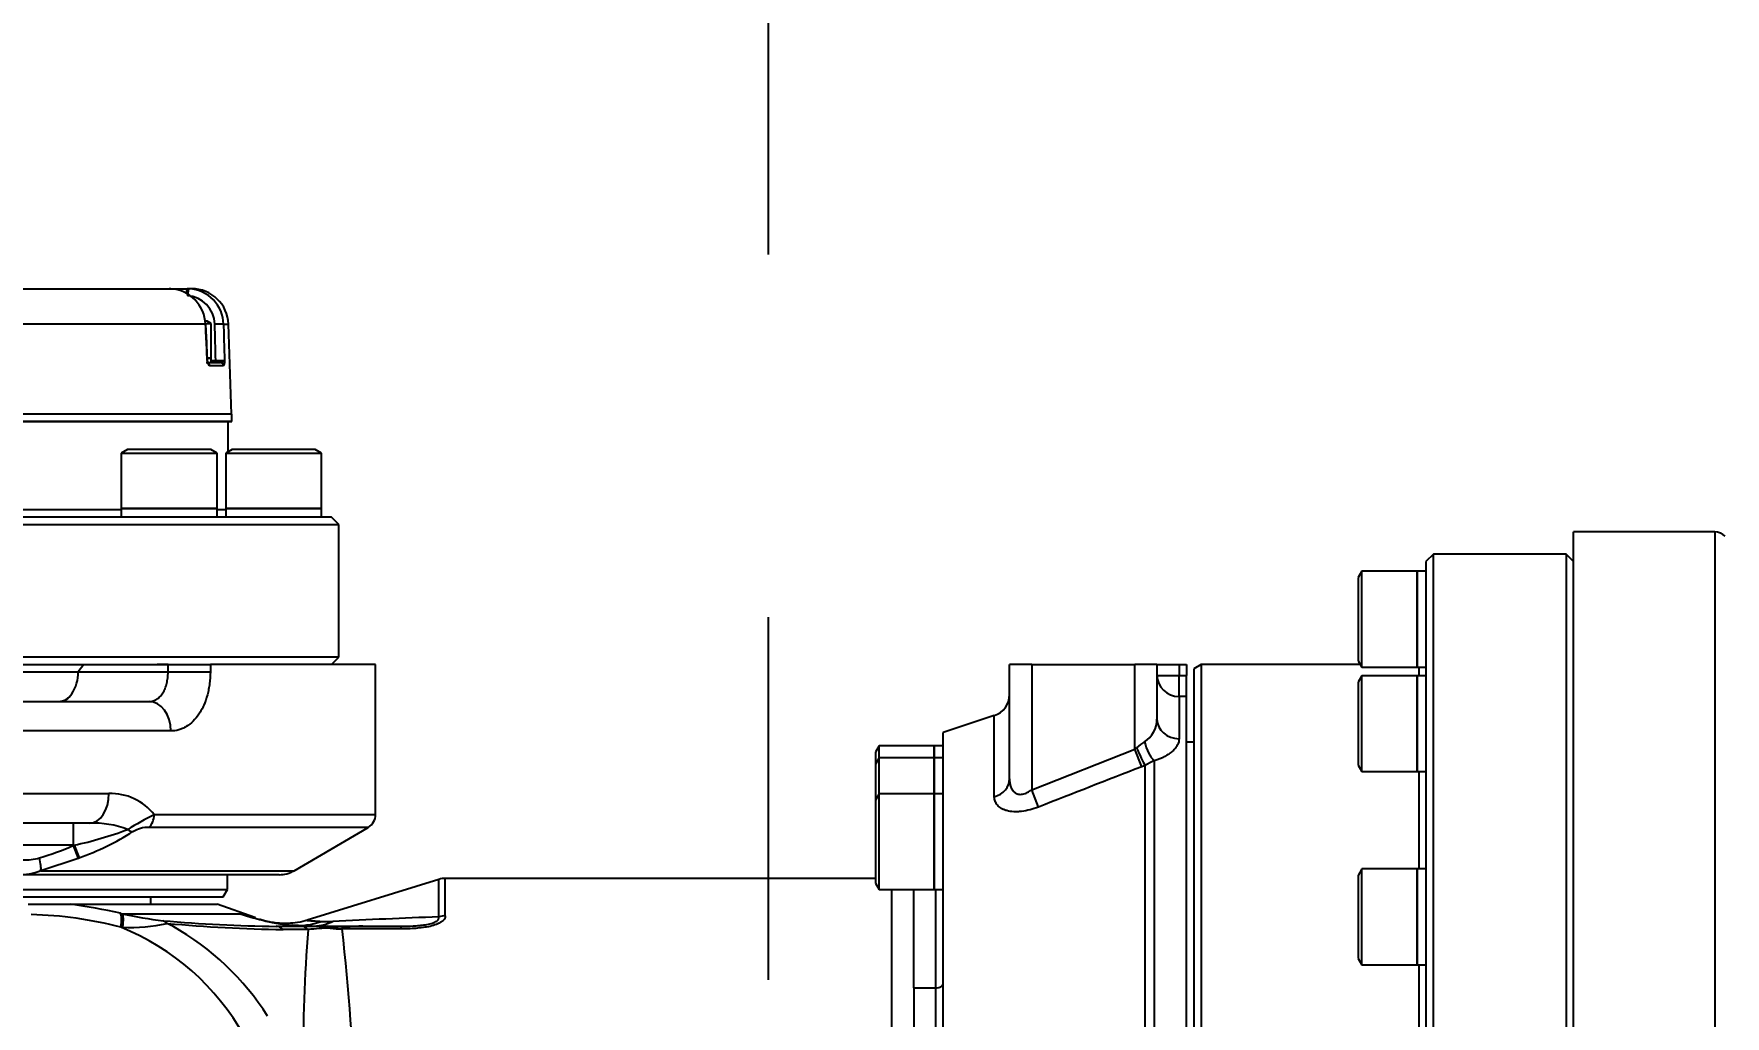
# Model space of a CAD drawing. Header units: millimetres. Extents: x 10462777 to 22643323, y 453826 to 1389191.
# Drawn here: x 11309182.4 to 11309415.5, y 597761.7 to 597897.1 of the extents above; entities that cross this region are included whole.
import ezdxf

# ---------------------------------------------------------------- set-up
doc = ezdxf.new("R2010")
doc.units = ezdxf.units.MM
doc.header["$LTSCALE"] = 200
doc.header["$MEASUREMENT"] = 0
doc.header["$PDMODE"] = 35
doc.header["$PDSIZE"] = -5
doc.linetypes.add('CENTER2', pattern=[1.125, 0.75, -0.125, 0.125, -0.125])
doc.linetypes.add('PHANTOM', pattern=[2.5, 1.25, -0.25, 0.25, -0.25, 0.25, -0.25])
doc.layers.get('0').update_dxf_attribs({"linetype": 'CONTINUOUS'})
doc.layers.get('DEFPOINTS').update_dxf_attribs({"linetype": 'CONTINUOUS'})
for name, color, linetype in [('$DDT_AUDIT_GENERATED_(276)', 7, 'CONTINUOUS'), ('A290-7324-X542', 7, 'CONTINUOUS'), ('A290-7329-X402', 7, 'CONTINUOUS'), ('A290-7329-X501', 7, 'CONTINUOUS'), ('A290-7329-X511', 7, 'CONTINUOUS'), ('A290-7329-X512', 7, 'CONTINUOUS'), ('LIBRL_A6-BA-5X16', 7, 'CONTINUOUS'), ('LIBRL_A6-BA-8X35', 7, 'CONTINUOUS'), ('LIBRL_A97L-0001-', 7, 'CONTINUOUS')]:
    doc.layers.add(name, color=color, linetype=linetype)
doc.layers.add('LAYOUT', color=8, linetype='CONTINUOUS', lineweight=25)
doc.layers.add('TOP$23', color=7, linetype='CONTINUOUS', true_color=0xffffff)
doc.styles.get("Standard").update_dxf_attribs({"font": 'SYMBOL'})
doc.dimstyles.new('DS ROBOTEC', dxfattribs={"dimscale": 0, "dimtxt": 2.5, "dimasz": 2.5, "dimexe": 0.3, "dimexo": 0.3, "dimgap": 0.5, "dimtad": 1, "dimzin": 9, "dimdsep": 46, "dimtxsty": 'Standard', "dimblk": 'OPEN', "dimcen": 0, "dimclrd": 4, "dimclre": 4, "dimclrt": 110, "dimazin": 2, "dimtm": 1.5, "dimtfac": 1, "dimtmove": 0, "dimatfit": 3, "dimldrblk": 'OPEN', "dimfxl": 1, "dimtfill": 1, "dimtolj": 1, "dimlwd": -1, "dimlwe": -1, "dimarcsym": 0})

# ---------------------------------------------------------------- blocks, each defined once
blk = doc.blocks.new('r710ic')
at = {"layer": 'LAYOUT', "color": 3}
blk.add_circle((272041.37, 104232.63), 2050.12, dxfattribs=at)
blk = doc.blocks.new('A$C7DA30AB0')
at = {"layer": '$DDT_AUDIT_GENERATED_(276)', "color": 7, "linetype": 'Continuous', "ltscale": 25.4}
for p, q in [((4370.66, 2922.35, 0), (4370.66, 3129.62, 0)), ((4388.95, 3129.62, 0), (4388.95, 2922.35, 0)), ((4389.97, 2925.89, 0), (4389.97, 3126.63, 0)), ((4420.96, 2937.59, 0), (4420.96, 3114.38, 0)), ((4421.97, 2938.18, 0), (4421.97, 3113.79, 0)), ((4390.98, 2978.97, 0), (4390.98, 3000.55, 0)), ((4565.74, 2970.61, 0), (4565.74, 2969.6, 0)), ((4555.76, 2969.6, 0), (4555.17, 2968.58, 0)), ((4555.17, 2968.58, 0), (4555.17, 2966.55, 0)), ((4729.15, 2968.58, 0), (4555.17, 2968.58, 0)), ((4731.16, 2969.6, 0), (4555.76, 2969.6, 0)), ((4390.98, 2952.34, 0), (4390.98, 2965.76, 0)), ((4421.97, 2948.26, 0), (4422.99, 2948.26, 0)), ((4390.98, 2937.93, 0), (4390.98, 2939.13, 0)), ((4399, 2937.59, 0), (4420.96, 2937.59, 0)), ((4420.96, 2937.59, 0), (4421.97, 2938.18, 0)), ((4540.84, 2937.59, 0), (4539.83, 2936.58, 0)), ((4612.99, 2937.59, 0), (4563.36, 2937.59, 0)), ((4612.98, 2938.61, 0), (4575.75, 2938.61, 0)), ((4539.83, 2936.58, 0), (4747.09, 2936.58, 0)), ((4539.83, 2936.58, 0), (4539.83, 2918.29, 0)), ((4389.97, 2923.37, 0), (4389.97, 2924.72, 0)), ((4369.65, 2923.37, 0), (4370.66, 2922.35, 0)), ((4370.66, 2922.35, 0), (4388.95, 2922.35, 0)), ((4388.95, 2922.35, 0), (4389.97, 2923.37, 0)), ((4539.83, 2918.29, 0), (4540.84, 2917.27, 0)), ((4747.09, 2918.29, 0), (4539.83, 2918.29, 0)), ((4540.84, 2917.27, 0), (4542.19, 2917.27, 0)), ((4543.36, 2917.27, 0), (4743.56, 2917.27, 0)), ((4555.4, 2916.26, 0), (4556.6, 2916.26, 0)), ((4569.81, 2916.26, 0), (4618.03, 2916.26, 0)), ((4555.07, 2908.24, 0), (4555.07, 2904.07, 0))]:
    blk.add_line(p, q, dxfattribs=at)
at = {"layer": 'A290-7324-X542', "color": 7, "linetype": 'Continuous', "ltscale": 25.4}
for p, q in [((4554.56, 2904.07, 0), (4732.36, 2904.07, 0)), ((4554.56, 2904.07, 0), (4554.56, 2903.05, 0)), ((4554.56, 2903.05, 0), (4732.36, 2903.05, 0))]:
    blk.add_line(p, q, dxfattribs=at)
at = {"layer": 'A290-7329-X402', "color": 7, "linetype": 'Continuous', "ltscale": 25.4}
for p, q in [((4350.17, 2919.31, 0), (4350.17, 3132.67, 0)), ((4369.65, 3132.67, 0), (4369.65, 2919.31, 0)), ((4350.17, 2919.31, 0), (4369.65, 2919.31, 0))]:
    blk.add_line(p, q, dxfattribs=at)
blk.add_arc((4350.17, 2921.34, 0), 2.03, 225, 270, dxfattribs=at)
at = {"layer": 'A290-7329-X501', "color": 7, "linetype": 'Continuous', "ltscale": 25.4}
for p, q in [((4422.99, 3109.99, 0), (4422.99, 2941.98, 0)), ((4456.52, 3105.04, 0), (4456.52, 2946.93, 0)), ((4427.42, 2950.84, 0), (4427.42, 3101.13, 0)), ((4428.69, 3100.48, 0), (4428.69, 2951.49, 0)), ((4463.63, 2968.59, 0), (4463.63, 3004.1, 0)), ((4457.53, 2993.66, 0), (4457.53, 2982.16, 0)), ((4460.58, 2982.16, 0), (4460.58, 2993.66, 0)), ((4457.53, 2982.16, 0), (4457.53, 2968.59, 0)), ((4460.58, 2982.16, 0), (4457.53, 2982.16, 0)), ((4460.58, 2982.16, 0), (4460.58, 2968.59, 0)), ((4526.04, 2967.2, 0), (4544.19, 2972.81, 0)), ((4526.04, 2972.36, 0), (4526.04, 2967.2, 0)), ((4531.26, 2973.66, 0), (4531.26, 2974.02, 0)), ((4531.26, 2974.02, 0), (4539.37, 2974.02, 0)), ((4536.52, 2973.66, 0), (4531.26, 2973.66, 0)), ((4541.36, 2973.66, 0), (4536.52, 2973.66, 0)), ((4542.25, 2972.98, 0), (4540.67, 2972.98, 0)), ((4545, 2973.66, 0), (4541.36, 2973.66, 0)), ((4543.67, 2973.66, 0), (4546.22, 2973.52, 0)), ((4544.04, 2974.12, 0), (4547.5, 2974.12, 0)), ((4548.46, 2973.66, 0), (4545, 2973.66, 0)), ((4551.38, 2972.46, 0), (4556.59, 2970.61, 0)), ((4569.62, 2973.79, 0), (4569.88, 2973.78, 0)), ((4525.14, 2972.23, 0), (4525.14, 2967.06, 0)), ((4569.68, 2971.93, 0), (4553.41, 2971.93, 0)), ((4576.82, 2970.61, 0), (4556.59, 2970.61, 0)), ((4569.93, 2971.87, 0), (4569.68, 2971.93, 0)), ((4582.66, 2970.61, 0), (4576.82, 2970.61, 0)), ((4465.86, 2967.06, 0), (4525.14, 2967.06, 0)), ((4443.37, 2957.22, 0), (4444.32, 2954.83, 0)), ((4444.32, 2954.83, 0), (4430.1, 2949.24, 0)), ((4444.32, 2937.59, 0), (4444.32, 2954.83, 0)), ((4449.47, 2955.82, 0), (4449.47, 2944.62, 0)), ((4428.69, 2951.49, 0), (4429.15, 2951.68, 0)), ((4429.15, 2951.68, 0), (4430.1, 2949.24, 0)), ((4447.37, 2953.32, 0), (4447.37, 2937.59, 0)), ((4430.1, 2949.24, 0), (4429.87, 2949.05, 0)), ((4430.1, 2949.24, 0), (4430.1, 2937.59, 0)), ((4424, 2941.98, 0), (4424, 2947.81, 0)), ((4449.47, 2944.62, 0), (4456.52, 2946.93, 0)), ((4427.05, 2937.59, 0), (4427.05, 2945.11, 0)), ((4422.99, 2941.98, 0), (4424, 2941.98, 0)), ((4422.99, 2941.98, 0), (4422.99, 2939.08, 0)), ((4424, 2941.98, 0), (4424, 2939.08, 0)), ((4424, 2939.08, 0), (4422.99, 2939.08, 0)), ((4422.99, 2937.59, 0), (4422.99, 2939.08, 0)), ((4424, 2937.59, 0), (4422.99, 2937.59, 0)), ((4424, 2937.59, 0), (4424, 2939.08, 0)), ((4427.05, 2939.08, 0), (4424, 2939.08, 0)), ((4427.05, 2937.59, 0), (4424, 2937.59, 0)), ((4427.05, 2937.59, 0), (4430.1, 2937.59, 0)), ((4444.32, 2937.59, 0), (4430.1, 2937.59, 0)), ((4444.32, 2937.59, 0), (4447.37, 2937.59, 0))]:
    blk.add_line(p, q, dxfattribs=at)
for centre, radius, start, end in [((4792.96, 3003.93, 0), 255.35, 181.0455, 186.7265), ((4308.96, 2992.59, 0), 235.81, 355.5072, 0.1548), ((4582.36, 3005.06, 0), 33.67, 208.9093, 248.2376), ((4580.8, 3005.86, 0), 36.93, 212.4399, 240.6809), ((4426.22, 5473.53, 0), 2503.16, 272.28544, 272.62048), ((4536.73, 3009.22, 0), 35.56, 269.6554, 276.9439), ((4540.23, 3009.71, 0), 35.8, 271.2768, 276.1061), ((4543.91, 2948.07, 0), 25.56, 79.1177, 84.8025), ((4544.4, 2950.98, 0), 22.61, 74.5283, 84.856), ((4543.1, 2740.41, 0), 233.75, 84.9994, 88.9227), ((4545.47, 2756.1, 0), 217.59, 85.1076, 89.2142), ((4544.54, 2952.43, 0), 21.17, 78.6011, 79.3194), ((4544.54, 2952.43, 0), 21.17, 72.8735, 74.4013), ((4554.92, 2981.91, 0), 10.09, 249.1101, 261.3844), ((4606.13, 3056.28, 0), 93.33, 242.2823, 242.8069), ((4568.55, 2950.11, 0), 23.71, 87.409, 102.3414), ((4558.52, 2923.64, 0), 49.56, 76.9881, 83.6181), ((4583.43, 3025.55, 0), 53.51, 255.3266, 268.7286), ((4588.33, 3053.38, 0), 83.56, 257.2796, 262.0791), ((4525.14, 2970.11, 0), 3.05, 270, 287.1985), ((3670.33, 4922.37, 0), 2111.73, 291.05922, 291.47335), ((4404.29, 2997.36, 0), 51.96, 296.4319, 298.0031), ((4424.81, 2954.91, 0), 7.74, 300.6395, 310.7542), ((4430.81, 2945.1, 0), 3.76, 123.0521, 179.8013), ((4450.42, 2941.72, 0), 3.05, 108.166, 180)]:
    blk.add_arc(centre, radius, start, end, dxfattribs=at)
at = {"layer": 'A290-7329-X501', "color": 7, "linetype": 'CENTER2', "ltscale": 25.4}
blk.add_arc((4544.54, 2952.43, 0), 21.17, 74.4013, 75.6694, dxfattribs=at)
at = {"layer": 'A290-7329-X501', "color": 7, "linetype": 'Continuous', "ltscale": 25.4}
for centre, major_axis, ratio, start_param, end_param in [((4457.53, 2981.44, 0), (1.02, 0), 0.707107, 1.570796, 3.141593), ((4525.14, 2975.01, 0), (3.05, 0), 0.91221, 4.712389, 5.01256), ((4539.37, 2965.06, 0), (10.15, 0.55), 0.881535, 1.3597, 1.523452), ((4543.67, 2963.5, 0), (0, -10.16), 0.822114, 3.141593, 3.509499), ((4541.36, 2975.69, 0), (0, -2.03), 0.332888, 5.7716, 6.283185), ((4545.26, 2963.41, 0), (1.23, 10.09), 0.930434, 0.02821, 0.453537), ((4545, 2975.69, 0), (0, -2.03), 0.747591, 5.60131, 6.283185), ((4543.32, 2943.18, 0), (0, 30.48), 0.994149, 5.943893, 6.187344), ((4548.46, 2975.69, 0), (0, -2.03), 0.747591, 5.60131, 6.283185), ((4564.41, 2974.87, 0), (-0.15, -2.03), 0.700139, 5.674139, 6.115296), ((4570.23, 2973.84, 0), (-0.44, -1.98), 0.289595, 4.801791, 6.080083), ((4570.48, 2973.78, 0), (-0.44, -1.98), 0.292414, 4.777405, 6.079216), ((4450.42, 2953.32, 0), (3.05, 0), 0.8623, 1.887852, 3.141593), ((4429.64, 2949.05, 0), (-1.22, 2.79), 0.069843, 4.681887, 5.748253), ((4427.42, 2948.25, 0), (-0.88, 2.92), 0.424441, 4.584322, 5.662596), ((4424, 2945.11, 0), (-3.05, 0), 0.884433, 3.141593, 4.712389), ((4424, 2939.08, 0), (-3.05, 0), 0.950374, 3.141593, 4.712389)]:
    blk.add_ellipse(centre, major_axis=major_axis, ratio=ratio, start_param=start_param, end_param=end_param, dxfattribs=at)
for points, knots in [([(4525.14, 2972.23, 0), (4525.14, 2972.37, 0), (4525.18, 2972.52, 0), (4525.31, 2972.73, 0), (4525.37, 2972.8, 0), (4525.51, 2972.94, 0), (4525.59, 2973, 0), (4525.87, 2973.19, 0), (4526.1, 2973.31, 0), (4526.63, 2973.51, 0), (4526.93, 2973.6, 0), (4527.55, 2973.74, 0), (4527.87, 2973.79, 0), (4528.53, 2973.88, 0), (4528.87, 2973.92, 0), (4529.88, 2974, 0), (4530.57, 2974.02, 0), (4531.26, 2974.02, 0)], [0, 0, 0, 0, 0.125, 0.125, 0.1875, 0.1875, 0.25, 0.25, 0.375, 0.375, 0.5, 0.5, 0.625, 0.625, 0.75, 0.75, 1, 1, 1, 1]), ([(4531.26, 2973.66, 0), (4530.69, 2973.66, 0), (4530.13, 2973.65, 0), (4529.28, 2973.6, 0), (4529, 2973.58, 0), (4528.43, 2973.52, 0), (4528.15, 2973.49, 0), (4527.6, 2973.4, 0), (4527.33, 2973.34, 0), (4526.83, 2973.2, 0), (4526.6, 2973.11, 0), (4526.34, 2972.97, 0), (4526.26, 2972.91, 0), (4526.14, 2972.8, 0), (4526.1, 2972.74, 0), (4526.01, 2972.57, 0), (4526.01, 2972.46, 0), (4526.04, 2972.36, 0)], [0, 0, 0, 0, 0.25, 0.25, 0.375, 0.375, 0.5, 0.5, 0.625, 0.625, 0.75, 0.75, 0.8125, 0.8125, 0.875, 0.875, 1, 1, 1, 1]), ([(4536.52, 2973.66, 0), (4536.79, 2973.66, 0), (4537.06, 2973.67, 0), (4537.6, 2973.68, 0), (4537.87, 2973.69, 0), (4538.39, 2973.72, 0), (4538.65, 2973.74, 0), (4539.01, 2973.8, 0), (4539.12, 2973.83, 0), (4539.27, 2973.88, 0), (4539.31, 2973.91, 0), (4539.37, 2973.96, 0), (4539.38, 2973.99, 0), (4539.37, 2974.02, 0)], [0, 0, 0, 0, 0.25, 0.25, 0.5, 0.5, 0.75, 0.75, 0.875, 0.875, 0.9375, 0.9375, 1, 1, 1, 1]), ([(4544.25, 2972.83, 0), (4544.25, 2972.83, 0), (4544.21, 2972.84, 0), (4544.06, 2972.85, 0), (4543.94, 2972.87, 0), (4543.68, 2972.89, 0), (4543.59, 2972.89, 0), (4543.37, 2972.91, 0), (4543.26, 2972.92, 0), (4542.88, 2972.94, 0), (4542.58, 2972.96, 0), (4542.25, 2972.98, 0)], [0.501001, 0.501001, 0.501001, 0.501001, 0.625, 0.625, 0.75, 0.75, 0.8125, 0.8125, 0.875, 0.875, 1, 1, 1, 1]), ([(4544.2, 2972.79, 0), (4544.3, 2972.83, 0), (4544.8, 2973.03, 0), (4545.79, 2973.2, 0), (4546.98, 2973.3, 0), (4547.92, 2973.27, 0), (4548.53, 2973.21, 0), (4548.85, 2973.16, 0), (4548.97, 2973.14, 0), (4549.03, 2973.13, 0), (4549.07, 2973.12, 0), (4549.08, 2973.12, 0), (4549.07, 2973.12, 0)], [0, 0, 0, 0, 0.020711, 0.1215909, 0.2073101, 0.2754127, 0.3218225, 0.3389652, 0.3500038, 0.3606448, 0.376336, 0.396155, 0.396155, 0.396155, 0.396155]), ([(4443.37, 2957.22, 0), (4443.76, 2957.37, 0), (4444.15, 2957.5, 0), (4444.94, 2957.71, 0), (4445.33, 2957.78, 0), (4445.9, 2957.85, 0), (4446.09, 2957.87, 0), (4446.45, 2957.88, 0), (4446.63, 2957.88, 0), (4447.15, 2957.85, 0), (4447.47, 2957.8, 0), (4447.9, 2957.68, 0), (4448.03, 2957.64, 0), (4448.29, 2957.53, 0), (4448.4, 2957.48, 0), (4448.73, 2957.28, 0), (4448.91, 2957.13, 0), (4449.19, 2956.8, 0), (4449.3, 2956.62, 0), (4449.44, 2956.24, 0), (4449.47, 2956.03, 0), (4449.47, 2955.82, 0)], [0, 0, 0, 0, 0.125, 0.125, 0.25, 0.25, 0.3125, 0.3125, 0.375, 0.375, 0.5, 0.5, 0.5625, 0.5625, 0.625, 0.625, 0.75, 0.75, 0.875, 0.875, 1, 1, 1, 1]), ([(4447.37, 2953.32, 0), (4447.37, 2953.69, 0), (4447.33, 2954.04, 0), (4447.17, 2954.52, 0), (4447.09, 2954.68, 0), (4446.91, 2954.97, 0), (4446.8, 2955.1, 0), (4446.53, 2955.32, 0), (4446.37, 2955.4, 0), (4446.09, 2955.47, 0), (4445.99, 2955.48, 0), (4445.78, 2955.48, 0), (4445.67, 2955.47, 0), (4445.35, 2955.41, 0), (4445.13, 2955.33, 0), (4444.71, 2955.11, 0), (4444.51, 2954.98, 0), (4444.32, 2954.83, 0)], [0, 0, 0, 0, 0.25, 0.25, 0.375, 0.375, 0.5, 0.5, 0.625, 0.625, 0.6875, 0.6875, 0.75, 0.75, 0.875, 0.875, 1, 1, 1, 1]), ([(4424, 2947.81, 0), (4424, 2948.1, 0), (4424.08, 2948.38, 0), (4424.31, 2948.81, 0), (4424.4, 2948.96, 0), (4424.62, 2949.24, 0), (4424.75, 2949.38, 0), (4425.04, 2949.64, 0), (4425.21, 2949.77, 0), (4425.57, 2950.02, 0), (4425.77, 2950.15, 0), (4426.4, 2950.49, 0), (4426.88, 2950.68, 0), (4427.42, 2950.84, 0)], [0, 0, 0, 0, 0.25, 0.25, 0.375, 0.375, 0.5, 0.5, 0.625, 0.625, 0.75, 0.75, 1, 1, 1, 1])]:
    blk.add_open_spline(points, degree=3, knots=knots, dxfattribs=at)
at = {"layer": 'A290-7329-X511', "color": 7, "linetype": 'Continuous', "ltscale": 25.4}
for p, q in [((4545.99, 2966, 0), (4535.76, 2960.03, 0)), ((4580.89, 2966, 0), (4545.99, 2966, 0)), ((4548.04, 2966.55, 0), (4584.1, 2966.55, 0)), ((4575.75, 2964.3, 0), (4580.89, 2966, 0)), ((4575.61, 2964.24, 0), (4575.75, 2964.3, 0)), ((4576.31, 2962.49, 0), (4575.61, 2964.24, 0)), ((4576.44, 2962.54, 0), (4575.75, 2964.3, 0)), ((4576.44, 2962.54, 0), (4576.31, 2962.49, 0)), ((4576.31, 2962.49, 0), (4576.44, 2962.49, 0)), ((4576.44, 2962.49, 0), (4576.44, 2962.54, 0)), ((4576.44, 2962.49, 0), (4596.46, 2962.49, 0)), ((4576.44, 2959.44, 0), (4576.44, 2962.49, 0)), ((4535.76, 2960.03, 0), (4566, 2960.03, 0)), ((4574.19, 2959.44, 0), (4593.27, 2959.44, 0)), ((4565.27, 2958.27, 0), (4534.75, 2958.27, 0)), ((4534.75, 2958.27, 0), (4534.75, 2937.59, 0)), ((4591.33, 2955.37, 0), (4571.5, 2955.37, 0)), ((4562.96, 2946.74, 0), (4607.58, 2946.74, 0)), ((4608.92, 2942.67, 0), (4565.97, 2942.67, 0)), ((4534.75, 2937.59, 0), (4557.53, 2937.59, 0)), ((4563.36, 2938.61, 0), (4557.53, 2938.61, 0)), ((4557.53, 2937.59, 0), (4557.53, 2938.61, 0)), ((4563.36, 2937.59, 0), (4557.53, 2937.59, 0)), ((4575.75, 2938.61, 0), (4563.36, 2938.61, 0)), ((4563.36, 2938.61, 0), (4563.36, 2937.59, 0)), ((4563.36, 2937.59, 0), (4564.85, 2937.59, 0)), ((4574.97, 2937.59, 0), (4575.75, 2938.61, 0))]:
    blk.add_line(p, q, dxfattribs=at)
for centre, radius, start, end in [((4548.04, 2962.49, 0), 4.06, 90, 120.2564), ((4583.92, 2957.99, 0), 8.56, 88.8116, 110.7516), ((4588.92, 2927.5, 0), 39.07, 109.911, 122.0421), ((4592.97, 2924.66, 0), 41.33, 106.7104, 113.5635), ((4583.22, 2956.16, 0), 8.36, 88.7562, 104.8415), ((4587.21, 2911.66, 0), 51.98, 102.1106, 110.6101), ((4536.78, 2958.27, 0), 2.03, 120.2564, 180), ((4543.51, 3001.27, 0), 48.19, 296.8524, 301.8167), ((4566.05, 2964.16, 0), 4.13, 269.3216, 301.2182), ((4573.74, 2973.04, 0), 13.61, 249.2176, 271.8808), ((4571.2, 2962.87, 0), 7.5, 217.8007, 272.2738), ((4578.49, 2940.49, 0), 2.19, 91.3954, 148.2542), ((4578.53, 2940.41, 0), 2.27, 92.5358, 147.1138), ((4580.96, 2938.74, 0), 5.21, 146.209, 181.4373)]:
    blk.add_arc(centre, radius, start, end, dxfattribs=at)
for centre, major_axis, ratio, start_param, end_param in [((4581.55, 2964.24, 0), (-0.53, 1.96), 0.220794, 0.407278, 1.511338), ((4566.74, 2958.27, 0), (0, -2.03), 0.719203, 3.669667, 4.712389), ((4568.91, 2958.87, 0), (-1.17, 1.66), 0.505693, 5.332254, 5.856471), ((4574.19, 2955.37, 0), (0, 4.06), 0.661961, 0, 1.570796), ((4565.97, 2946.74, 0), (0, -4.06), 0.740504, 4.712389, 6.283185)]:
    blk.add_ellipse(centre, major_axis=major_axis, ratio=ratio, start_param=start_param, end_param=end_param, dxfattribs=at)
for points, knots in [([(4557.53, 2938.61, 0), (4557.53, 2939.16, 0), (4557.57, 2939.7, 0), (4557.67, 2940.49, 0), (4557.71, 2940.75, 0), (4557.81, 2941.27, 0), (4557.87, 2941.52, 0), (4558.08, 2942.27, 0), (4558.24, 2942.74, 0), (4558.53, 2943.4, 0), (4558.64, 2943.62, 0), (4558.86, 2944.03, 0), (4558.98, 2944.23, 0), (4559.35, 2944.78, 0), (4559.62, 2945.11, 0), (4560.21, 2945.7, 0), (4560.53, 2945.94, 0), (4561.02, 2946.24, 0), (4561.18, 2946.32, 0), (4561.53, 2946.47, 0), (4561.7, 2946.54, 0), (4562.23, 2946.69, 0), (4562.59, 2946.74, 0), (4562.96, 2946.74, 0)], [0, 0, 0, 0, 0.125, 0.125, 0.1875, 0.1875, 0.25, 0.25, 0.375, 0.375, 0.4375, 0.4375, 0.5, 0.5, 0.625, 0.625, 0.75, 0.75, 0.8125, 0.8125, 0.875, 0.875, 1, 1, 1, 1]), ([(4565.97, 2942.67, 0), (4565.78, 2942.67, 0), (4565.6, 2942.65, 0), (4565.25, 2942.55, 0), (4565.07, 2942.47, 0), (4564.75, 2942.26, 0), (4564.6, 2942.14, 0), (4564.32, 2941.84, 0), (4564.19, 2941.67, 0), (4563.96, 2941.3, 0), (4563.85, 2941.09, 0), (4563.67, 2940.65, 0), (4563.6, 2940.41, 0), (4563.48, 2939.93, 0), (4563.43, 2939.67, 0), (4563.37, 2939.14, 0), (4563.36, 2938.88, 0), (4563.36, 2938.61, 0)], [0, 0, 0, 0, 0.125, 0.125, 0.25, 0.25, 0.375, 0.375, 0.5, 0.5, 0.625, 0.625, 0.75, 0.75, 0.875, 0.875, 1, 1, 1, 1])]:
    blk.add_open_spline(points, degree=3, knots=knots, dxfattribs=at)
at = {"layer": 'A290-7329-X512', "color": 7, "linetype": 'Continuous', "ltscale": 25.4}
for p, q in [((4732.36, 2904.07, 0), (4554.56, 2904.07, 0)), ((4554.6, 2903.05, 0), (4555.03, 2890.68, 0)), ((4555.71, 2896.43, 0), (4557.61, 2896.43, 0)), ((4558.1, 2895.94, 0), (4556.21, 2895.94, 0)), ((4557.43, 2895.65, 0), (4556.78, 2895.65, 0)), ((4555.71, 2890.68, 0), (4555.03, 2890.68, 0)), ((4558.19, 2890.68, 0), (4589.18, 2890.68, 0)), ((4560.1, 2885.78, 0), (4560.69, 2885.78, 0)), ((4560.69, 2885.78, 0), (4560.43, 2885.79, 0)), ((4563.22, 2885.78, 0), (4560.69, 2885.78, 0)), ((4562.96, 2885.79, 0), (4563.22, 2885.78, 0)), ((4591.91, 2885.78, 0), (4563.22, 2885.78, 0))]:
    blk.add_line(p, q, dxfattribs=at)
for centre, radius, start, end in [((4556.28, 2872.53, 0), 23.13, 88.7608, 91.7448), ((4560.1, 2890.86, 0), 5.08, 182, 270), ((4560.72, 2890.79, 0), 5.01, 181.2278, 266.692), ((4560.92, 2890.74, 0), 4, 181.0941, 266.6482), ((4563.29, 2890.88, 0), 5.1, 182.1968, 266.3652)]:
    blk.add_arc(centre, radius, start, end, dxfattribs=at)
for centre, major_axis, ratio, start_param, end_param in [((4556.21, 2896.45, 0), (0, 0.508), 0.990015, 1.605703, 3.141593), ((4556.84, 2895.63, 0), (0, 0.305), 0.19509, 0, 1.518436), ((4665.09, 5105.2, 0), (-32.2, -3143.78), 0.038323, 5.492151, 5.494383), ((4558.1, 2896.45, 0), (0, 0.508), 0.968598, 1.605703, 2.398593), ((4556.72, 2890.72, 0), (1.02, 0.03), 0.058841, 3.266303, 4.906906), ((4560.49, 2886.8, 0), (-0.05, -1.01), 0.197453, 0.006174, 1.528635), ((4560.69, 2886.79, 0), (0, 1.02), 0.163493, 3.141593, 4.324588)]:
    blk.add_ellipse(centre, major_axis=major_axis, ratio=ratio, start_param=start_param, end_param=end_param, dxfattribs=at)
for points, knots in [([(4555.58, 2895.64, 0), (4555.59, 2895.84, 0), (4555.6, 2896.04, 0), (4555.65, 2896.33, 0), (4555.68, 2896.43, 0), (4555.71, 2896.43, 0)], [0, 0, 0, 0, 0.5, 0.5, 1, 1, 1, 1]), ([(4556.21, 2895.94, 0), (4556.15, 2895.94, 0), (4556.08, 2895.91, 0), (4555.94, 2895.86, 0), (4555.87, 2895.83, 0), (4555.75, 2895.78, 0), (4555.7, 2895.75, 0), (4555.62, 2895.7, 0), (4555.59, 2895.67, 0), (4555.58, 2895.64, 0)], [0, 0, 0, 0, 0.25, 0.25, 0.5, 0.5, 0.75, 0.75, 1, 1, 1, 1]), ([(4555.71, 2890.68, 0), (4555.69, 2891.36, 0), (4555.68, 2892.03, 0), (4555.66, 2892.71, 0), (4555.63, 2893.69, 0), (4555.6, 2894.67, 0), (4555.58, 2895.64, 0)], [0, 0, 0, 0, 0.408539, 0.408539, 0.408539, 1, 1, 1, 1]), ([(4557.61, 2896.43, 0), (4557.67, 2896.43, 0), (4557.74, 2896.33, 0), (4557.85, 2896.04, 0), (4557.9, 2895.84, 0), (4557.95, 2895.64, 0)], [0, 0, 0, 0, 0.5, 0.5, 1, 1, 1, 1]), ([(4557.78, 2896.09, 0), (4557.78, 2896.09, 0), (4557.78, 2896.08, 0), (4557.8, 2896.04, 0), (4557.85, 2895.92, 0), (4557.89, 2895.77, 0), (4557.91, 2895.67, 0), (4557.92, 2895.65, 0)], [0.3713936, 0.3713936, 0.3713936, 0.3713936, 0.4198788, 0.5049733, 0.6398056, 0.8612559, 0.9106432, 0.9106432, 0.9106432, 0.9106432]), ([(4557.95, 2895.64, 0), (4557.98, 2895.07, 0), (4558, 2894.49, 0), (4558.03, 2893.91, 0), (4558.08, 2892.83, 0), (4558.14, 2891.76, 0), (4558.19, 2890.68, 0)], [0, 0, 0, 0, 0.34927, 0.34927, 0.34927, 1, 1, 1, 1])]:
    blk.add_open_spline(points, degree=3, knots=knots, dxfattribs=at)
for points in [[(4557.91, 2895.7, 0), (4557.95, 2894.86, 0), (4558.03, 2893.18, 0), (4558.15, 2890.67, 0)], [(4557.95, 2895.64, 0), (4557.93, 2895.66, 0), (4557.92, 2895.67, 0), (4557.91, 2895.68, 0)]]:
    blk.add_open_spline(points, degree=3, dxfattribs=at)
blk.add_rational_spline([(4558.15, 2890.67, 0), (4558.15, 2890.67, 0), (4558.19, 2890.68, 0)], [0.908432895042, 0.944546244209, 1], degree=2, dxfattribs=at)
at = {"layer": 'LAYOUT', "color": 6, "linetype": 'PHANTOM'}
blk.add_circle((3030.45, 3025.99, 0), 2693.02, dxfattribs=at)
at = {"layer": 'LIBRL_A6-BA-5X16', "color": 7, "linetype": 'Continuous', "ltscale": 25.4}
for p, q in [((4557.43, 2895.33, 0), (4557.43, 2890.55, 0)), ((4557.85, 2895.33, 0), (4557.43, 2895.33, 0)), ((4558.18, 2890.55, 0), (4557.43, 2890.55, 0)), ((4557.43, 2890.55, 0), (4557.96, 2890.25, 0)), ((4557.96, 2890.25, 0), (4558.25, 2890.25, 0))]:
    blk.add_line(p, q, dxfattribs=at)
at = {"layer": 'LIBRL_A6-BA-8X35', "color": 7, "linetype": 'Continuous', "ltscale": 25.4}
for p, q in [((4391.19, 2978.97, 0), (4391.19, 2965.76, 0)), ((4398.81, 2978.97, 0), (4391.19, 2978.97, 0)), ((4399.32, 2978.09, 0), (4398.81, 2978.97, 0)), ((4398.81, 2978.97, 0), (4398.81, 2965.76, 0)), ((4399.32, 2966.64, 0), (4399.32, 2978.09, 0)), ((4465.36, 2968.59, 0), (4457.74, 2968.59, 0)), ((4457.74, 2968.59, 0), (4457.74, 2955.39, 0)), ((4465.86, 2967.71, 0), (4465.36, 2968.59, 0)), ((4465.36, 2968.59, 0), (4465.36, 2955.39, 0)), ((4465.86, 2956.27, 0), (4465.86, 2967.71, 0)), ((4391.19, 2965.76, 0), (4398.81, 2965.76, 0)), ((4398.81, 2965.76, 0), (4399.32, 2966.64, 0)), ((4465.36, 2955.39, 0), (4465.86, 2956.27, 0)), ((4465.86, 2951.32, 0), (4465.86, 2956.27, 0)), ((4457.74, 2955.39, 0), (4465.36, 2955.39, 0)), ((4457.74, 2955.39, 0), (4457.74, 2950.44, 0)), ((4465.36, 2955.39, 0), (4465.36, 2950.44, 0)), ((4391.19, 2952.34, 0), (4391.19, 2939.13, 0)), ((4398.81, 2952.34, 0), (4391.19, 2952.34, 0)), ((4399.32, 2951.46, 0), (4398.81, 2952.34, 0)), ((4398.81, 2952.34, 0), (4398.81, 2939.13, 0)), ((4399.32, 2940.01, 0), (4399.32, 2951.46, 0)), ((4457.74, 2950.44, 0), (4465.36, 2950.44, 0)), ((4457.74, 2950.44, 0), (4457.74, 2948.77, 0)), ((4465.36, 2950.44, 0), (4465.86, 2951.32, 0)), ((4465.36, 2950.44, 0), (4465.36, 2948.77, 0)), ((4465.36, 2948.77, 0), (4465.86, 2949.65, 0)), ((4465.86, 2949.65, 0), (4465.86, 2951.32, 0)), ((4457.74, 2948.77, 0), (4465.36, 2948.77, 0)), ((4398.81, 2939.13, 0), (4399.32, 2940.01, 0)), ((4391.19, 2939.13, 0), (4398.81, 2939.13, 0)), ((4391.19, 2937.93, 0), (4391.19, 2924.72, 0)), ((4398.81, 2937.93, 0), (4391.19, 2937.93, 0)), ((4398.81, 2937.93, 0), (4398.81, 2924.72, 0)), ((4399.32, 2937.05, 0), (4398.81, 2937.93, 0)), ((4399.32, 2925.6, 0), (4399.32, 2937.05, 0)), ((4391.19, 2924.72, 0), (4398.81, 2924.72, 0)), ((4398.81, 2924.72, 0), (4399.32, 2925.6, 0)), ((4542.19, 2916.06, 0), (4542.19, 2908.44, 0)), ((4555.4, 2916.06, 0), (4542.19, 2916.06, 0)), ((4555.4, 2908.44, 0), (4555.4, 2916.06, 0)), ((4556.6, 2916.06, 0), (4556.6, 2908.44, 0)), ((4569.81, 2916.06, 0), (4556.6, 2916.06, 0)), ((4569.81, 2908.44, 0), (4569.81, 2916.06, 0)), ((4555.4, 2908.44, 0), (4542.19, 2908.44, 0)), ((4542.19, 2908.44, 0), (4543.07, 2907.93, 0)), ((4543.07, 2907.93, 0), (4554.52, 2907.93, 0)), ((4554.52, 2907.93, 0), (4555.4, 2908.44, 0)), ((4569.81, 2908.44, 0), (4556.6, 2908.44, 0)), ((4556.6, 2908.44, 0), (4557.48, 2907.93, 0)), ((4557.48, 2907.93, 0), (4568.93, 2907.93, 0)), ((4568.93, 2907.93, 0), (4569.81, 2908.44, 0))]:
    blk.add_line(p, q, dxfattribs=at)
at = {"layer": 'LIBRL_A97L-0001-', "color": 7, "linetype": 'Continuous', "ltscale": 25.4}
for p, q in [((4391.19, 2978.97, 0), (4389.97, 2978.97, 0)), ((4391.19, 2965.76, 0), (4391.19, 2978.97, 0)), ((4389.97, 2966.82, 0), (4389.97, 2971.17, 0)), ((4457.74, 2968.59, 0), (4456.52, 2968.59, 0)), ((4457.74, 2955.39, 0), (4457.74, 2968.59, 0)), ((4389.97, 2965.76, 0), (4391.19, 2965.76, 0)), ((4456.52, 2955.39, 0), (4457.74, 2955.39, 0)), ((4457.74, 2950.44, 0), (4457.74, 2955.39, 0)), ((4391.19, 2952.34, 0), (4389.97, 2952.34, 0)), ((4391.19, 2939.13, 0), (4391.19, 2952.34, 0)), ((4456.52, 2950.44, 0), (4457.74, 2950.44, 0)), ((4457.74, 2948.77, 0), (4457.74, 2950.44, 0)), ((4456.52, 2948.77, 0), (4457.74, 2948.77, 0)), ((4389.97, 2939.13, 0), (4389.97, 2942.15, 0)), ((4389.97, 2939.13, 0), (4391.19, 2939.13, 0)), ((4391.19, 2937.93, 0), (4389.97, 2937.93, 0)), ((4391.19, 2924.72, 0), (4391.19, 2937.93, 0)), ((4389.97, 2924.72, 0), (4389.97, 2925.89, 0)), ((4389.97, 2924.72, 0), (4391.19, 2924.72, 0)), ((4542.19, 2917.27, 0), (4543.36, 2917.27, 0)), ((4542.19, 2917.27, 0), (4542.19, 2916.06, 0)), ((4555.4, 2916.06, 0), (4555.4, 2917.27, 0)), ((4556.6, 2917.27, 0), (4559.62, 2917.27, 0)), ((4556.6, 2917.27, 0), (4556.6, 2916.06, 0)), ((4569.81, 2916.06, 0), (4569.81, 2917.27, 0)), ((4542.19, 2916.06, 0), (4555.4, 2916.06, 0)), ((4556.6, 2916.06, 0), (4569.81, 2916.06, 0)), ((4557.43, 2895.94, 0), (4557.43, 2895.33, 0)), ((4557.43, 2895.33, 0), (4557.88, 2895.33, 0))]:
    blk.add_line(p, q, dxfattribs=at)
blk = doc.blocks.new('_OPEN')
at = {"color": 0, "linetype": 'ByBlock'}
for p, q in [((-1, 0.1667), (0, 0)), ((0, 0), (-1, -0.1667)), ((0, 0), (-1, 0))]:
    blk.add_line(p, q, dxfattribs=at)
blk = doc.blocks.new('*D345')
at = {"color": 4, "linetype": 'ByBlock', "ltscale": 10, "transparency": 16777216}
for p, q in [((11309640.8, 598366.89), (11309640.8, 596883.44)), ((11309889.41, 596619.67), (11309889.41, 596925.44)), ((11309465.8, 596904.44), (11309290.8, 596904.44)), ((11309640.8, 596904.44), (11309889.41, 596904.44)), ((11310064.41, 596904.44), (11310239.41, 596904.44))]:
    blk.add_line(p, q, dxfattribs=at)
at = {"layer": 'DEFPOINTS', "color": 0, "ltscale": 10, "transparency": 16777216}
for p in [(11309640.8, 598387.89, 0), (11309889.41, 596904.44), (11309889.41, 596598.67, 0)]:
    blk.add_point(p, dxfattribs=at)
at = {"color": 4, "ltscale": 10, "transparency": 16777216, "xscale": 175, "yscale": 175, "zscale": 175}
blk.add_blockref('_OPEN', (11309640.8, 596904.44), dxfattribs=at)
at = {"color": 4, "ltscale": 10, "transparency": 16777216, "xscale": 175, "yscale": 175, "zscale": 175, "rotation": 180}
blk.add_blockref('_OPEN', (11309889.41, 596904.44), dxfattribs=at)
at = {"color": 110, "ltscale": 10, "transparency": 16777216, "insert": (11309765.1, 597063.71), "char_height": 175, "attachment_point": 5, "bg_fill": 3, "box_fill_scale": 1.25, "bg_fill_color": 256, "bg_fill_true_color": 13158600, "bg_fill_transparency": 0}
blk.add_mtext('\\A1;249', dxfattribs=at)

msp = doc.modelspace()

# ---------------------------------------------------------------- linework, layer by layer
at = {"layer": 'TOP$23', "color": 155, "linetype": 'PHANTOM'}
msp.add_line((11309283.66913, 593866.71124), (11309283.66913, 601531.71124), dxfattribs=at)

# ---------------------------------------------------------------- block references
at = {"ltscale": 10, "rotation": 180}
msp.add_blockref('A$C7DA30AB0', (11313764.24811, 600747.76955, 0), dxfattribs=at)
at = {"layer": 'LAYOUT', "color": 2, "rotation": 89.99999999999999}
msp.add_blockref('r710ic', (11412573.40786, 324839.74027, 0), dxfattribs=at)

# ---------------------------------------------------------------- next in the draw order: dimensions: what is measured, and where the dimension line sits
at = {"ltscale": 10}
dim = msp.add_linear_dim(base=(11309889.40943, 596904.44423, 0), p1=(11309640.79795, 598387.8894, 0), p2=(11309889.40943, 596598.67472, 0), angle=180, dimstyle='DS ROBOTEC', override={"dimscale": 70, "dimgap": 1, "dimdec": 0, "dimarcsym": 1}, dxfattribs=at)
dim.commit()
dim.dimension.update_dxf_attribs({"geometry": '*D345', "text_midpoint": (11309765.10369, 596904.44423, 0), "dimtype": 160})

doc.saveas('drawing.dxf')
